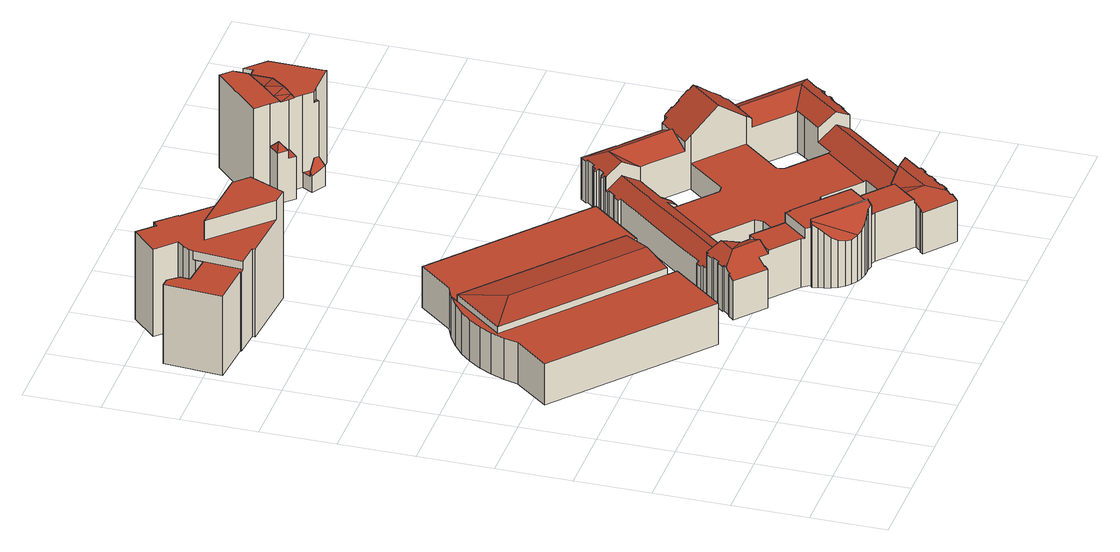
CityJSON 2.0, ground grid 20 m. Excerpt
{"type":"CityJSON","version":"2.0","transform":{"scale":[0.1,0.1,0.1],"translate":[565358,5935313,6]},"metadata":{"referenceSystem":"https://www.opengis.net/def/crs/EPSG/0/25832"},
"CityObjects":{
"building1":{"type":"Building","attributes":{"Gemeindeschluessel":"02000000","Geometrietyp2DReferenz":"3000","function":"31001_3020","roofType":"1000","measuredHeight":15,"storeysAboveGround":3},"geometry":[{"type":"MultiSurface","lod":"2","boundaries":[[[0,1,2]],[[3,4,0,2]],[[0,4,5,1]],[[6,7,8,9]],[[10,3,2,11]],[[12,13,14,15]],[[15,14,16,17]],[[18,1,5,19]],[[20,21,22,23]],[[24,25,26,27]],[[28,29,30,31]],[[31,30,32,33]],[[34,35,19,5,4,3,10,36,37]],[[34,37,20,23,38,6,9,39,28,31,33,40,12,15,17,24,27]],[[22,21,36,10,11,41,42,32,30,29,43,8,7,44]],[[8,43,39,9]],[[22,44,38,23]],[[42,41,13,12,40]],[[35,34,27,26]],[[25,24,17,16]],[[11,2,1,18,41]],[[32,42,40,33]],[[43,29,28,39]],[[36,21,20,37]],[[44,7,6,38]],[[25,16,14,13,41,18,19,35,26]]],"semantics":{"surfaces":[{"type":"RoofSurface"},{"type":"WallSurface"},{"type":"GroundSurface"}],"values":[0,0,0,1,1,1,1,1,1,1,1,1,1,2,0,1,1,1,1,1,1,1,1,1,1,0]}}]},
"building2":{"type":"Building","attributes":{"Gemeindeschluessel":"02000000","Geometrietyp2DReferenz":"3000","function":"31001_2070","roofType":"1000","measuredHeight":30.33,"storeysAboveGround":5},"geometry":[{"type":"MultiSurface","lod":"2","boundaries":[[[45,46,47,48,49]],[[50,51,52,53]],[[53,52,54,55]],[[56,57,58,59]],[[60,61,62,63]],[[64,65,66,67]],[[67,66,68,69]],[[69,68,70,71]],[[71,70,72,73]],[[74,75,76,77]],[[78,49,48,79]],[[80,47,46,81]],[[82,45,49,78]],[[83,84,85,86,87,58,57,54,52,51,88]],[[76,75,89,90,91,62,61,82,78,79,72,70,68,66,65,92]],[[60,63,50,53,55,56,59,93,94,95,96,97,74,77,98,64,67,69,71,73,80,81]],[[56,55,54,57]],[[50,63,62,91,88,51]],[[91,90,83,88]],[[98,77,76,92]],[[80,73,72,79,48,47]],[[64,98,92,65]],[[74,97,89,75]],[[97,96,84,83,90,89]],[[60,81,46,45,82,61]],[[96,95,85,84]],[[93,59,58,87]],[[95,94,86,85]],[[94,93,87,86]]],"semantics":{"surfaces":[{"type":"RoofSurface"},{"type":"WallSurface"},{"type":"GroundSurface"}],"values":[0,1,1,1,1,1,1,1,1,1,1,1,1,0,0,2,1,1,1,1,1,1,1,1,1,1,1,1,1]}}]},
"building3":{"type":"Building","attributes":{"name":"Universität","Gemeindeschluessel":"02000000","Geometrietyp2DReferenz":"3000","function":"31001_3020","roofType":"1000","measuredHeight":21.2,"storeysAboveGround":4},"geometry":[{"type":"MultiSurface","lod":"2","boundaries":[[[99,100,101,102,103,104,105,106,107,108,109,110]],[[111,112,100,99]],[[113,114,115,116,117,118,119,120,121,122]],[[123,124,125,126,127,128,129,130,131,132,133,134,135,136,137,138,139,140]],[[141,142,127,126]],[[143,144,145,146]],[[147,148,149,150,151,152,153,154,155,156,157,158,159,160,161,162]],[[163,164,165,166,167,168,169,170,171,172,173,174,175,176,177,149,148]],[[178,109,108,179]],[[179,108,107,180]],[[180,107,106,181]],[[181,106,105,182]],[[182,105,104,183]],[[183,104,103,184]],[[184,103,102,185]],[[186,187,188,189]],[[189,188,190,191]],[[191,190,192,193]],[[194,195,196]],[[197,198,199]],[[200,122,121,201]],[[202,116,115,203]],[[204,205,206,207]],[[207,206,208,209]],[[209,208,210,211]],[[211,210,212,213]],[[213,212,214,215]],[[215,214,216,217]],[[113,218,219,114]],[[220,221,222,223]],[[223,222,224,225]],[[225,224,226,227]],[[228,229,230,231]],[[231,230,232,233]],[[233,232,234,235]],[[235,234,236,237]],[[237,236,238,239]],[[239,238,240,241]],[[242,243,244,245]],[[144,246,145]],[[247,248,249]],[[250,140,139,251]],[[251,139,138,252]],[[252,138,137,253]],[[253,137,136,254]],[[254,136,135,255]],[[255,135,134,256]],[[256,134,133,257]],[[257,133,132,258]],[[258,132,131,259]],[[259,131,130,260]],[[260,130,129,261]],[[262,124,123,263]],[[263,123,140,250]],[[264,265,266,267]],[[267,266,268,269]],[[270,271,272,273]],[[273,272,274,275]],[[275,274,276,277]],[[277,276,278,279]],[[279,278,280,281]],[[281,280,282,283]],[[283,282,284,285]],[[286,162,161]],[[159,158,287]],[[288,157,156,289]],[[289,156,155,290]],[[290,155,154,291]],[[291,154,153,292]],[[292,153,152,293]],[[293,152,151,294]],[[294,151,150,295]],[[296,297,298,299]],[[299,298,300,301]],[[301,300,302,303]],[[304,177,176,305]],[[305,176,175,306]],[[306,175,174,307]],[[307,174,173,308]],[[308,173,172,309]],[[309,172,171,310]],[[310,171,170,311]],[[312,169,168]],[[166,165,313]],[[314,315,316,317]],[[318,319,320,321]],[[321,320,322,323]],[[323,322,324,325]],[[325,324,326,327]],[[327,326,328,329]],[[329,328,330,331]],[[332,333,334,335]],[[336,337,338,339]],[[339,338,340,341]],[[341,340,342,343]],[[343,342,344,345]],[[345,344,346,347]],[[347,346,348,349]],[[349,348,350,351]],[[351,350,352,353]],[[353,352,354,355]],[[355,354,356,357]],[[357,356,358,359]],[[359,358,360,361]],[[361,360,362,363]],[[363,362,364,365]],[[366,367,368,369]],[[369,368,370,371]],[[372,373,374,375]],[[375,374,376,377]],[[377,376,367,366]],[[378,379,380,381]],[[382,383,384,385]],[[386,387,388,389]],[[390,391,392,393]],[[394,395,396,397]],[[398,399,400,401]],[[401,400,402,403]],[[404,405,406,407]],[[407,406,408,409]],[[409,408,399,398]],[[410,411,412,413,414,415,416,417,240,238,236,234,232,230,229,418,419,420,421,422,192,190,188,187,423]],[[424,425,426,427,428,429,430,431,432,433,434,435,436,437,438,439]],[[440,441,442,443,444,428,427,426,425,424]],[[445,446,447,218,113,448,449,450,451]],[[192,422,421,420,419,418,229,228,452,453,454,455,456,193]],[[457,458,287,158,157,288,459,460,461,269,268]],[[462,463,464,439,438,437,436,435,465,466,467,468,469,470,471]],[[296,472,473,474,475,476,331,330,477,444,443,442,441,440,478,297]],[[479,480,481,482,483,484,485,313,165,164,486]],[[432,431,430,429,487,488,315,314,489,490,491,492,493]],[[494,495,496,497,498,147,162,286,499,500,142,141,501]],[[116,202,502,246,144,462,471,503,504,505,506,117]],[[507,199,198,508,201,121,120,509,510,511,512,513,514,515]],[[516,517,518,519,520,521,522,523,524,525,526,396,395,527,528,529,244,243,530,416,415,414,413,412,411,410]],[[339,341,343,345,347,349,351,353,355,357,359,361,363,365,531,318,321,323,325,327,329,331,476,475,474,473,472,296,299,301,303,532,533,270,273,275,277,279,281,283,285,534,535,404,407,409,398,401,403,536,537,538,539,540,541,542,543,544,545,220,223,225,227,546,204,207,209,211,213,215,217,547,451,450,449,448,548,549,550,551,552,553,372,375,377,366,369,371,554,555,178,179,180,181,182,183,184,185,556,186,189,191,193,456,455,454,453,452,228,231,233,235,237,239,241,557,262,263,250,251,252,253,254,255,256,257,258,259,260,261,558,264,267,269,461,460,459,288,289,290,291,292,293,294,295,559,304,305,306,307,308,309,310,311,560,561,332,335,336],[481,480,479,486,562,386,389,563,493,492,491,490,489,314,317,564,482],[565,390,393,506,505,504,503,471,470,469,468,467,466,465],[497,496,495,494,501,242,245,566,567,568,394,397,569,570,571,572,573,378,381,498],[385,574,575,576,577,578,579,580,514,513,512,511,510,509,581,382]],[[376,374,373,582,583,584,194,196,585,586,99,110,587,370,368,367]],[[588,589,590,159,287,458,457,268,266,265,128,127]],[[500,499,286,161,590,589,588,127,142]],[[370,587,110,109,178,555,554,371]],[[551,550,549,591,195,194,584,583,552]],[[514,580,579,578,517,516,112,111,515]],[[541,540,539,592,593,203,115,114,542]],[[594,595,544,543,542,114,219]],[[573,572,571,570,525,524,523,522]],[[404,535,534,285,284,596,597,405]],[[270,533,532,303,302,598,599,271]],[[169,312,600,333,332,561,560,311,170]],[[601,337,336,335,334]],[[318,531,365,364,602,319]],[[428,444,477,603,487,429]],[[316,604,483,482,564,317]],[[605,168,167,166]],[[386,562,486,164,163,606,387]],[[565,465,435,434,391,390]],[[433,432,493,563,389,388]],[[380,607,147,498,381]],[[608,606,163,148,147,607]],[[149,177,304,559,295,150]],[[464,609,478,440,424,439]],[[160,159,590,161]],[[146,145,146,247]],[[402,610,611,537,536,403]],[[416,530,141,126,125,417]],[[129,128,265,264,558,261]],[[538,537,611,249,248,592,539]],[[530,243,242,501,141]],[[569,397,396,526,525,570]],[[527,395,394,568,567,528]],[[567,566,245,244,529,528]],[[240,417,125,124,262,557,241]],[[545,544,595,612,221,220]],[[547,217,216,613,445,451]],[[546,227,226,614,205,204]],[[574,385,384,521,520,575]],[[379,378,573,522]],[[506,393,392,615,117]],[[118,117,615,616,617,119]],[[120,119,617,383,382,581,509]],[[576,575,520,519]],[[548,448,113,122,200,591,549]],[[578,577,576,519,518,517]],[[618,197,585,196]],[[100,112,516,410,423,101]],[[102,101,423,187,186,556,185]],[[372,553,552,583,582,373]],[[384,383,617,616,615,392,391,434,433,388,387,606,608,607,380,379,522,521]],[[477,330,328,326,324,322,320,319,602,364,362,360,358,356,354,352,350,348,346,344,342,340,338,337,601,619,620,603]],[[603,620,619,484,483,604,316,315,488,487]],[[621,619,601,334,333,600,312,168,605]],[[485,484,619,621,605,166,313]],[[596,284,282,280,278,276,274,272,271,599,598,302,300,298,297,478,609,622,143]],[[143,622,609,464,463,462,144]],[[408,406,405,597,596,143,146,247,249,611,610,402,400,399]],[[593,592,248,247,146,145,246,502,202,203]],[[614,226,224,222,221,612,595,594,219,218,447]],[[613,216,214,212,210,208,206,205,614,447,446,445]],[[591,200,201,508,198,197,618,196,195]],[[586,585,197,199,507,515,111,99]]],"semantics":{"surfaces":[{"type":"RoofSurface"},{"type":"WallSurface"},{"type":"GroundSurface"}],"values":[0,0,0,0,0,0,0,0,1,1,1,1,1,1,1,1,1,1,1,1,1,1,1,1,1,1,1,1,1,1,1,1,1,1,1,1,1,1,1,1,1,1,1,1,1,1,1,1,1,1,1,1,1,1,1,1,1,1,1,1,1,1,1,1,1,1,1,1,1,1,1,1,1,1,1,1,1,1,1,1,1,1,1,1,1,1,1,1,1,1,1,1,1,1,1,1,1,1,1,1,1,1,1,1,1,1,1,1,1,1,1,1,1,1,1,1,1,1,1,1,1,0,0,0,1,1,1,1,1,1,1,1,1,1,0,2,0,0,0,1,1,1,1,1,1,1,1,1,1,1,1,1,1,1,1,1,1,1,1,1,1,1,1,1,1,1,1,1,1,1,1,1,1,1,1,1,1,1,1,1,1,1,1,1,1,1,0,0,0,0,0,0,0,0,0,0,0,0,0]}}]},
"building4":{"type":"Building","attributes":{"Gemeindeschluessel":"02000000","Geometrietyp2DReferenz":"3000","function":"31001_1120","roofType":"1000","measuredHeight":26.84,"storeysAboveGround":5},"geometry":[{"type":"MultiSurface","lod":"2","boundaries":[[[623,624,625]],[[626,623,625]],[[627,628,623,626]],[[629,630,631,632]],[[628,633,624,623]],[[634,635,636]],[[637,638,634,636]],[[639,640,635]],[[634,639,635]],[[641,642,643,644,645]],[[646,647,648]],[[649,650,651,652,653]],[[654,655,656,657,658,659]],[[660,661,662]],[[663,664,665,666]],[[667,668,669]],[[670,671,672,673]],[[631,628,627,632]],[[674,666,665,675,676]],[[674,676,677]],[[635,678,636]],[[662,644,643,660]],[[679,641,645,680]],[[638,681,634]],[[682,683,684]],[[647,685,686,648]],[[687,688,689,690]],[[684,683,691,674]],[[666,674,691,692,663]],[[693,694,695,696]],[[658,697,659]],[[698,652,651,699]],[[699,651,650,700]],[[658,657,649]],[[668,655,654,669]],[[664,701,675,665]],[[653,652,698,696,695,702,703]],[[689,688,704,702,695,694,692,691,683,682,634,681,705,686,685]],[[706,687,690,707,679,680,708,709,710,711,712,670,673,713,693,696,698,699,700]],[[714,715,678,635,677,676,675,701,716,672,671]],[[712,711,625,624,633,715,714]],[[711,710,629,632,627,626,625]],[[708,680,645,644,662,661,705]],[[679,707,685,647,646,642,641]],[[707,690,689,685]],[[702,704,667,669,654,659,697,703]],[[687,706,656,655,668,667,704,688]],[[693,713,716,701,664,663,692,694]],[[706,700,650,649,657,656]],[[660,643,642,646,648,686,705,661]],[[634,682,639]],[[677,635,640]],[[709,708,705,681,638,637]],[[628,631,630,637,636,678,715,633]],[[710,709,637,630,629]],[[714,671,670,712]],[[672,716,713,673]],[[653,703,697,658,649]],[[639,682,684,640]],[[684,674,677,640]]],"semantics":{"surfaces":[{"type":"RoofSurface"},{"type":"WallSurface"},{"type":"GroundSurface"}],"values":[0,0,0,0,0,0,0,0,0,0,0,0,0,0,0,0,1,1,1,1,1,1,1,1,1,1,1,1,1,1,1,1,1,1,1,1,1,0,2,0,1,1,1,1,1,1,1,1,1,1,1,1,1,1,1,1,1,0,0,0]}}]}
},
"vertices":[
[311,917,182],[300,1043,169],[185,906,169],[564,587,169],[622,656,182],[679,725,169],[158,847,32],[158,847,150],[168,885,150],[168,885,32],[564,587,150],[185,906,150],[318,1063,32],[318,1063,150],[354,1079,150],[354,1079,32],[430,1170,150],[430,1170,32],[300,1043,150],[679,725,150],[586,568,32],[586,568,150],[471,430,150],[471,430,32],[818,843,32],[818,843,150],[702,706,150],[702,706,32],[202,957,32],[202,957,150],[226,989,150],[226,989,32],[253,1017,150],[253,1017,32],[680,725,32],[680,725,150],[563,587,150],[563,587,32],[82,756,32],[183,922,32],[284,1042,32],[316,1062,150],[284,1042,150],[183,922,150],[82,756,150],
[349,1516,326],[393,1512,326],[436,1608,326],[400,1644,326],[208,1659,326],[128,1540,22],[128,1540,248],[128,1543,248],[128,1543,22],[8,1552,248],[8,1552,22],[19,1707,22],[19,1707,248],[42,1705,248],[42,1705,22],[201,1527,22],[201,1527,272],[201,1534,272],[201,1534,22],[198,1831,22],[198,1831,272],[240,1788,272],[240,1788,22],[253,1800,272],[253,1800,22],[300,1752,272],[300,1752,22],[297,1749,272],[297,1749,22],[167,1701,22],[167,1701,272],[181,1717,272],[181,1717,22],[208,1659,272],[400,1644,272],[436,1608,22],[393,1512,22],[349,1516,272],[151,1670,248],[149,1664,248],[147,1643,248],[62,1651,248],[64,1677,248],[141,1539,248],[156,1683,272],[151,1670,272],[141,1539,272],[132,1766,272],[64,1677,22],[62,1651,22],[147,1643,22],[149,1664,22],[156,1683,22],[132,1766,22],
[680,457,176],[711,494,176],[679,521,158],[674,516,158],[671,518,156],[656,500,156],[659,498,158],[644,480,158],[642,482,156],[627,465,156],[630,463,158],[625,456,158],[751,458,153],[752,459,153],[802,293,194],[929,186,194],[943,180,194],[1001,249,194],[988,260,194],[927,312,194],[864,365,194],[862,362,194],[851,372,194],[794,305,194],[958,865,145],[961,863,147],[958,859,147],[992,829,175],[1030,874,175],[1026,941,147],[1014,926,147],[1017,923,150],[998,901,150],[995,904,147],[988,895,147],[984,898,144],[979,896,143],[980,889,146],[985,885,150],[970,868,150],[964,873,145],[957,872,142],[1034,795,142],[1035,795,142],[1111,95,166],[1098,167,153],[1069,133,166],[1068,131,166],[1147,700,180],[1210,647,240],[1282,733,240],[1271,743,229],[1273,745,229],[1253,762,210],[1250,760,210],[1236,772,196],[1238,775,196],[1221,788,180],[1214,779,180],[1202,789,169],[1179,762,169],[1173,754,169],[1166,746,169],[1135,710,169],[1271,595,181],[1272,596,181],[1285,585,169],[1317,623,169],[1322,629,169],[1327,635,169],[1351,664,169],[1339,675,181],[1346,684,181],[1330,697,196],[1328,695,196],[1312,708,211],[1315,711,211],[1294,728,231],[1292,725,231],[630,463,28],[627,465,28],[642,482,28],[644,480,28],[659,498,28],[656,500,28],[671,518,28],[674,516,28],[690,534,28],[690,534,110],[687,537,107],[687,537,28],[700,552,107],[700,552,28],[705,549,111],[705,549,28],[716,374,156],[716,374,166],[729,390,166],[755,421,166],[771,439,166],[771,439,154],[794,305,166],[851,372,166],[1001,249,166],[943,180,166],[852,190,28],[852,190,158],[837,199,155],[837,199,28],[824,211,157],[824,211,28],[813,226,162],[813,226,28],[805,242,172],[805,242,28],[801,259,185],[801,259,28],[799,273,197],[799,273,28],[802,293,219],[929,186,219],[915,180,28],[915,180,201],[904,180,191],[904,180,28],[886,180,177],[886,180,28],[868,183,165],[868,183,28],[927,813,28],[927,813,111],[922,817,107],[922,817,28],[936,833,107],[936,833,28],[939,831,110],[939,831,28],[941,834,110],[941,834,28],[956,851,110],[956,851,28],[953,853,107],[953,853,28],[1015,773,28],[1015,773,102],[999,753,102],[999,753,28],[1098,167,166],[1066,130,166],[1042,101,166],[1042,101,155],[957,872,28],[964,873,28],[970,868,28],[985,885,28],[980,889,28],[979,896,28],[984,898,28],[988,895,28],[995,904,28],[998,901,28],[1017,923,28],[1014,926,28],[961,863,28],[958,865,28],[1027,942,28],[1027,942,147],[1103,878,147],[1103,878,28],[1100,875,149],[1100,875,28],[1171,99,28],[1171,99,156],[1174,96,155],[1174,96,28],[1161,81,155],[1161,81,28],[1157,84,156],[1157,84,28],[1141,64,156],[1141,64,28],[1144,61,155],[1144,61,28],[1130,45,155],[1130,45,28],[1127,48,156],[1127,48,28],[1135,710,142],[1202,789,149],[1214,779,28],[1221,788,28],[1238,775,28],[1236,772,28],[1250,760,28],[1253,762,28],[1273,745,28],[1271,743,28],[1198,135,28],[1198,135,156],[1203,131,155],[1203,131,28],[1191,116,155],[1191,116,28],[1187,119,156],[1187,119,28],[1292,725,28],[1294,728,28],[1315,711,28],[1312,708,28],[1328,695,28],[1330,697,28],[1346,684,28],[1339,675,28],[1351,664,149],[1285,585,143],[1367,477,28],[1367,477,145],[1384,498,145],[1384,498,28],[1457,429,28],[1457,429,147],[1454,432,149],[1454,432,28],[1440,415,149],[1440,415,28],[1438,413,149],[1438,413,28],[1441,411,147],[1441,411,28],[1427,394,147],[1427,394,28],[1422,398,150],[1422,398,28],[1453,579,28],[1453,579,149],[1456,582,147],[1456,582,28],[1532,518,28],[1532,518,146],[1517,500,146],[1517,500,28],[1514,502,149],[1514,502,28],[1497,483,149],[1497,483,28],[1500,480,147],[1500,480,28],[1493,471,147],[1493,471,28],[1495,469,145],[1495,469,28],[1494,462,143],[1494,462,28],[1490,461,144],[1490,461,28],[1484,467,149],[1484,467,28],[1468,449,149],[1468,449,28],[1475,443,144],[1475,443,28],[1474,438,143],[1474,438,28],[1468,435,144],[1468,435,28],[1464,438,147],[1464,438,28],[597,429,28],[597,429,139],[610,445,149],[610,445,28],[613,442,149],[613,442,28],[677,374,28],[677,374,143],[679,372,143],[679,372,28],[673,364,139],[673,364,28],[1043,595,28],[1043,595,102],[1060,597,102],[1060,597,28],[940,455,28],[940,455,102],[939,476,102],[939,476,28],[1186,494,28],[1186,494,102],[1188,475,102],[1188,475,28],[1088,352,28],[1088,352,102],[1063,349,102],[1063,349,28],[994,706,28],[994,706,85],[978,686,85],[978,686,28],[1020,73,28],[1020,73,145],[1027,81,148],[1027,81,28],[1029,79,148],[1029,79,28],[1111,29,28],[1111,29,152],[1114,26,152],[1114,26,28],[1099,8,145],[1099,8,28],[711,494,136],[761,553,136],[796,595,136],[908,729,136],[916,738,136],[933,758,136],[992,829,136],[958,859,107],[902,784,111],[885,764,111],[877,754,111],[765,621,111],[753,607,111],[679,521,110],[1183,181,137],[1227,233,137],[1340,366,137],[1347,375,137],[1365,395,137],[1325,428,105],[1308,408,105],[1300,399,105],[1291,388,105],[1287,391,102],[1185,270,102],[1188,267,105],[1187,266,105],[1127,194,105],[1118,184,105],[1115,181,105],[1237,181,112],[1259,206,112],[1371,339,112],[1379,348,112],[1396,369,112],[794,287,207],[796,289,210],[799,291,215],[802,293,28],[799,291,28],[796,289,28],[794,287,28],[902,784,28],[885,764,28],[877,754,28],[765,621,28],[753,607,28],[1101,873,149],[1122,856,149],[1202,789,28],[1122,856,28],[1101,873,28],[1102,164,154],[1102,165,154],[1115,181,154],[1188,267,28],[1187,266,28],[1127,194,28],[1118,184,28],[1115,181,28],[1102,165,28],[1102,164,28],[1237,181,28],[1259,206,28],[1371,339,28],[1379,348,28],[1396,369,28],[1396,369,150],[1237,181,156],[1285,585,28],[1382,503,28],[1383,503,28],[1386,500,28],[1386,500,145],[1383,503,143],[1382,503,143],[1272,596,28],[1325,428,145],[1351,458,145],[1351,458,28],[1325,428,28],[1308,408,28],[1300,399,28],[1291,388,28],[1035,795,28],[1035,794,28],[1055,778,28],[1135,710,28],[1147,700,28],[1055,778,142],[1035,794,142],[1034,795,28],[1083,180,166],[1098,167,28],[1083,180,28],[1001,249,28],[988,260,28],[751,456,154],[777,434,166],[862,362,28],[851,372,28],[777,434,28],[771,439,28],[751,456,28],[750,457,28],[750,457,154],[752,459,102],[768,479,102],[770,482,102],[776,488,102],[837,561,102],[838,560,102],[940,682,102],[949,694,102],[957,703,102],[957,704,102],[958,703,102],[975,722,102],[974,723,102],[974,724,102],[1034,795,102],[1462,435,28],[1174,104,28],[1173,102,28],[1120,40,28],[1113,31,28],[1040,92,28],[1045,98,28],[1042,101,28],[954,175,28],[945,179,28],[943,180,28],[929,186,28],[927,179,28],[926,176,28],[917,179,28],[855,188,28],[798,276,28],[794,305,28],[788,314,28],[716,374,28],[696,391,28],[694,393,28],[689,388,28],[617,448,28],[625,456,28],[679,521,28],[958,859,28],[1026,941,28],[1282,733,28],[1351,664,28],[1449,582,28],[1271,595,28],[1287,391,28],[1385,499,28],[1185,270,28],[974,724,28],[974,723,28],[975,722,28],[958,703,28],[957,704,28],[957,703,28],[949,694,28],[940,682,28],[838,560,28],[837,561,28],[776,488,28],[770,482,28],[768,479,28],[752,459,28],[751,458,28],[864,365,28],[689,388,152],[694,393,156],[696,391,156],[742,405,176],[722,422,176],[617,448,152],[1072,839,175],[1092,822,175],[1173,754,175],[788,314,166],[954,175,166],[945,179,166],[927,179,210],[926,176,207],[1120,40,156],[1113,31,152],[1174,104,156],[1173,102,156],[1449,582,149],[1532,518,147],[1462,435,147],[1365,395,173],[1385,499,145],[1322,629,173],[1271,595,102],[1147,700,102],[1210,647,102],[1183,181,166],[1040,92,152],[1045,98,155],[917,179,202],[798,276,199],[855,188,160],[988,260,102],[927,312,102],[864,365,102],[742,405,166],[1463,511,173],[1425,466,173],[1420,547,173],[1141,132,166],
[849,1658,173],[852,1681,154],[826,1654,154],[846,1634,154],[846,1633,153],[872,1661,153],[861,1618,131],[889,1645,131],[872,1661,131],[846,1633,131],[853,1681,153],[914,1646,273],[893,1684,274],[872,1661,271],[889,1645,271],[902,1633,271],[937,1671,277],[923,1717,277],[937,1567,67],[948,1586,85],[938,1595,85],[904,1595,64],[900,1589,57],[948,1586,244],[953,1595,244],[938,1595,244],[1045,1788,213],[1045,1802,213],[1028,1830,225],[995,1794,249],[995,1793,249],[1042,1745,244],[1044,1749,244],[1044,1777,244],[1045,1788,244],[1026,1768,244],[1023,1764,244],[938,1595,51],[917,1617,51],[904,1595,51],[975,1773,51],[975,1804,51],[974,1802,51],[974,1772,51],[1044,1743,51],[1044,1749,51],[1042,1745,51],[821,1714,9],[821,1714,274],[947,1839,274],[947,1839,9],[974,1772,271],[974,1802,274],[974,1772,274],[954,1750,274],[872,1661,274],[937,1567,9],[900,1589,9],[902,1633,273],[961,1697,273],[973,1711,273],[973,1711,271],[953,1595,273],[938,1595,273],[1042,1598,9],[1042,1598,273],[1042,1594,273],[1042,1594,9],[974,1772,273],[975,1773,273],[974,1766,9],[974,1766,273],[994,1766,273],[994,1766,9],[1023,1764,249],[995,1794,9],[1028,1830,9],[1045,1802,9],[975,1804,274],[995,1792,273],[995,1792,249],[1044,1743,273],[917,1617,273],[1044,1777,9],[953,1595,9],[917,1617,9],[889,1645,9],[861,1618,9],[826,1654,9],[853,1682,9],[976,1811,9],[853,1682,274],[853,1681,274],[976,1811,274]
]}
